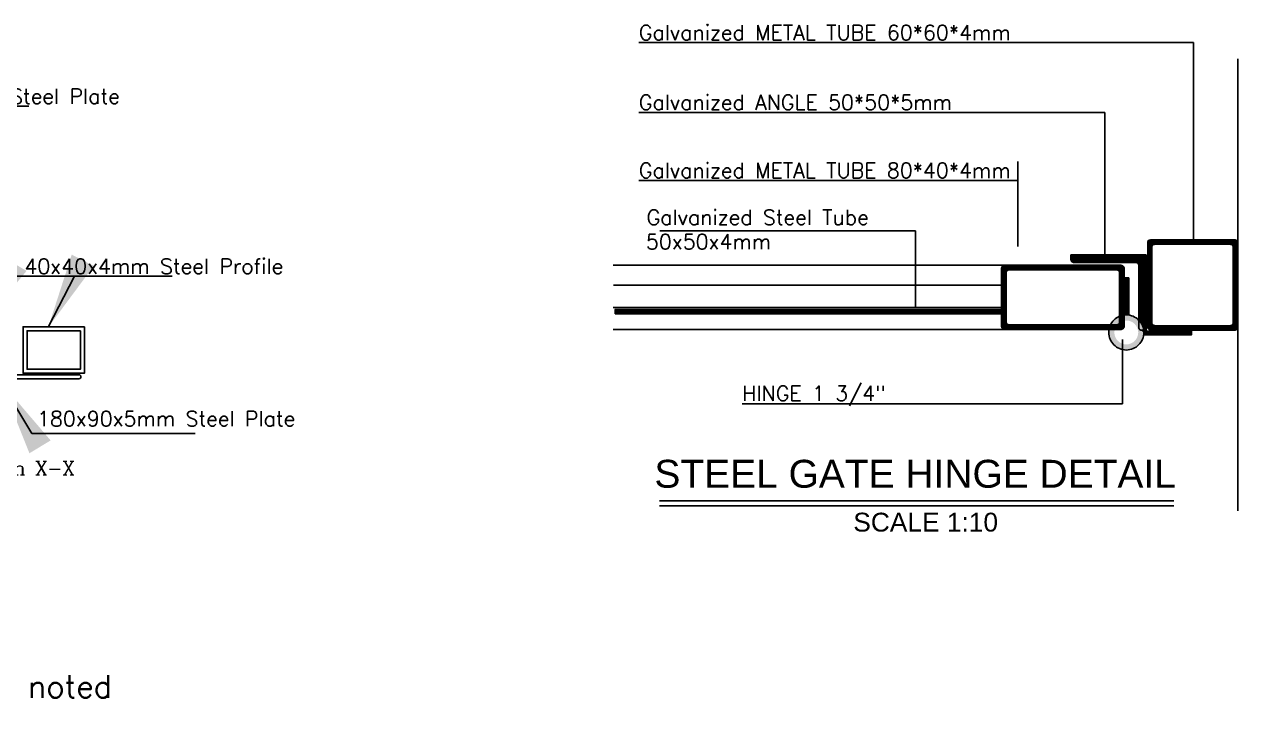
# Model space of a CAD drawing. Extents: x 151242 to 151523, y 158752 to 159354.
# Drawn here: x 151361.51 to 151377.62, y 158812.84 to 158821.87 of the extents above; entities that cross this region are included whole.
import ezdxf
from ezdxf.enums import TextEntityAlignment as Align

# ---------------------------------------------------------------- set-up
doc = ezdxf.new("R2010")
doc.units = 0
doc.header["$LTSCALE"] = 3
doc.header["$MEASUREMENT"] = 0
doc.linetypes.add('HIDDEN', pattern=[9.525, 6.35, -3.175])
for name, color, linetype in [('1622', 7, 'HIDDEN'), ('6', 2, 'CONTINUOUS'), ('TEXT', 7, 'CONTINUOUS'), ('TEXTS', 1, 'CONTINUOUS')]:
    doc.layers.add(name, color=color, linetype=linetype)
doc.styles.add('FUTURA', font='SAS_____.PFB')
doc.styles.add('ROMANC', font='ROMANC', dxfattribs={"height": 7})
doc.styles.add('ROMANS', font='romans.shx')
doc.dimstyles.get("Standard").update_dxf_attribs({"dimtxt": 0.7, "dimasz": 0.5, "dimexe": 4.572, "dimexo": 1.5875, "dimgap": 0.01, "dimtad": 1, "dimzin": 0, "dimdsep": 46, "dimtxsty": 'Standard', "dimcen": 2.286, "dimse1": 1, "dimse2": 1, "dimsd1": 1, "dimsd2": 1, "dimadec": 0, "dimazin": 0, "dimtfac": 1, "dimtdec": 4, "dimtofl": 0, "dimtmove": 0, "dimatfit": 3, "dimfxl": 1, "dimtolj": 1, "dimtzin": 0, "dimarcsym": 0})
pattern_1 = [(45, (152422.7625537, 158487.7303497), (-0.001767766953, 0.001767766953), [])]

msp = doc.modelspace()

# ---------------------------------------------------------------- hatches: boundary and pattern name
at = {"layer": '1622'}
h = msp.add_hatch(dxfattribs=at)
h.set_pattern_fill('ANSI31', color=256, scale=0.02, style=0)
h.set_pattern_definition([(45, (152427.6880389, 158492.0579455), (-0.001767766953, 0.001767766953), [])])
h.paths.add_polyline_path([(151377.577, 158819.014), (151376.457, 158819.014, 0.414214), (151376.417, 158818.974), (151376.417, 158817.854, 0.414214), (151376.457, 158817.814), (151377.577, 158817.814, 0.414214), (151377.617, 158817.854), (151377.617, 158818.974, 0.414214)])
h.paths.add_polyline_path([(151377.517, 158818.954, -0.414214), (151377.557, 158818.914), (151377.557, 158817.914, -0.414214), (151377.517, 158817.874), (151376.517, 158817.874, -0.414214), (151376.477, 158817.914), (151376.477, 158818.914, -0.414214), (151376.517, 158818.954)], flags=16)
h = msp.add_hatch(dxfattribs=at)
h.set_pattern_fill('ANSI31', color=256, scale=0.02, style=0)
h.set_pattern_definition(pattern_1)
h.paths.add_polyline_path([(151376.403, 158818.813), (151375.403, 158818.813), (151375.403, 158818.753, 0.414214), (151375.443, 158818.713), (151376.263, 158818.713, -0.414214), (151376.303, 158818.673), (151376.303, 158817.949, -0.165802), (151376.369, 158817.813), (151376.403, 158817.813)])
h.paths.add_polyline_path([(151377.005, 158817.801), (151376.37, 158817.801, -0.018105), (151376.371, 158817.784, -0.032873), (151376.369, 158817.754), (151377.005, 158817.754)])
h.paths.add_polyline_path([(151376.173, 158818.51), (151376.123, 158818.51), (151376.123, 158818.017, -0.037686), (151376.158, 158818.016), (151376.173, 158818.016)], flags=17)
h = msp.add_hatch(dxfattribs=at)
h.set_pattern_fill('ANSI31', color=256, scale=0.02, style=0)
h.set_pattern_definition([(45, (152427.1268105, 158487.7632066), (-0.001767766953, 0.001767766953), [])])
h.paths.add_polyline_path([(151376.069, 158818.675), (151374.522, 158818.675, 0.414214), (151374.482, 158818.635), (151374.482, 158817.865, 0.414214), (151374.522, 158817.825), (151375.908, 158817.825, -0.067851), (151375.927, 158817.885), (151374.582, 158817.885, -0.414214), (151374.542, 158817.925), (151374.542, 158818.575, -0.414214), (151374.582, 158818.615), (151376.009, 158818.615, -0.414214), (151376.049, 158818.575), (151376.049, 158818, -0.066791), (151376.109, 158818.016), (151376.109, 158818.51), (151376.109, 158818.635, 0.414214)])
h = msp.add_hatch(dxfattribs=at)
h.set_pattern_fill('ANSI31', color=256, scale=0.02, style=0)
h.set_pattern_definition([(45, (-755.4892223, -22061.1812153), (-0.001767766952966, 0.001767766952966), [])])
h.paths.add_polyline_path([(151374.482, 158818.09), (151369.349, 158818.09), (151369.349, 158818.03), (151374.482, 158818.03)])
h = msp.add_hatch(color=256, dxfattribs=at)
h.paths.add_polyline_path([(151375.904, 158817.784, 1), (151376.371, 158817.784, 1)])
h.paths.add_polyline_path([(151376.296, 158817.784, -1), (151375.979, 158817.784, -1)], flags=16)
h = msp.add_hatch(dxfattribs=at)
h.set_pattern_fill('ANSI31', color=256, scale=0.02, style=0)
h.set_pattern_definition(pattern_1)
h.paths.add_polyline_path([(151376.109, 158817.865), (151376.109, 158818.016, 0.066791), (151376.049, 158818), (151376.049, 158817.925, -0.414214), (151376.009, 158817.885), (151375.927, 158817.885, 0.067851), (151375.908, 158817.825), (151376.069, 158817.825, 0.414214)])

# ---------------------------------------------------------------- linework, layer by layer
at = {"layer": '1622', "ltscale": 4}
for p, q in [((151377.032, 158821.632), (151369.667, 158821.632)), ((151377.032, 158819.014), (151377.032, 158821.632)), ((151375.851, 158820.704), (151369.667, 158820.704)), ((151375.851, 158818.813), (151375.851, 158820.704)), ((151374.699, 158818.927), (151374.699, 158820.054)), ((151374.699, 158819.802), (151369.667, 158819.802)), ((151376.086, 158817.689), (151376.086, 158816.836)), ((151376.086, 158816.836), (151371.039, 158816.836))]:
    msp.add_line(p, q, dxfattribs=at)
at = {"layer": '1622'}
for p, q in [((151377.617, 158815.414), (151377.617, 158821.414)), ((151376.457, 158819.014), (151377.577, 158819.014)), ((151377.617, 158818.974), (151377.617, 158817.854)), ((151369.325, 158818.675), (151374.537, 158818.675)), ((151374.522, 158818.675), (151376.069, 158818.675)), ((151374.482, 158817.865), (151374.482, 158818.635)), ((151376.109, 158818.635), (151376.109, 158817.865)), ((151369.331, 158818.41), (151374.497, 158818.41)), ((151369.326, 158818.113), (151374.495, 158818.113)), ((151369.345, 158818.09), (151374.497, 158818.09)), ((151369.349, 158818.03), (151374.497, 158818.03)), ((151369.325, 158817.825), (151374.537, 158817.825)), ((151376.069, 158817.825), (151374.522, 158817.825)), ((151377.577, 158817.814), (151376.457, 158817.814)), ((151369.94, 158815.548), (151376.769, 158815.548)), ((151369.94, 158815.482), (151376.769, 158815.482))]:
    msp.add_line(p, q, dxfattribs=at)
msp.add_lwpolyline([(151375.403, 158818.813), (151376.403, 158818.813), (151376.403, 158817.813), (151376.343, 158817.813, -0.414214), (151376.303, 158817.853), (151376.303, 158818.673, 0.414214), (151376.263, 158818.713), (151375.443, 158818.713, -0.414214), (151375.403, 158818.753), (151375.403, 158818.813)], format="xyb", dxfattribs=at)
for points in [[(151376.517, 158818.954), (151377.517, 158818.954, -0.414214), (151377.557, 158818.914), (151377.557, 158817.914, -0.414214), (151377.517, 158817.874), (151376.517, 158817.874, -0.414214), (151376.477, 158817.914), (151376.477, 158818.914, -0.414214)], [(151376.009, 158817.885), (151374.582, 158817.885, -0.414214), (151374.542, 158817.925), (151374.542, 158818.575, -0.414214), (151374.582, 158818.615), (151376.009, 158818.615, -0.414214), (151376.049, 158818.575), (151376.049, 158817.925, -0.414214)]]:
    msp.add_lwpolyline(points, format="xyb", close=True, dxfattribs=at)
msp.add_lwpolyline([(151376.123, 158818.51), (151376.173, 158818.51), (151376.173, 158818.016), (151376.123, 158818.016)], close=True, dxfattribs=at)
msp.add_lwpolyline([(151376.351, 158817.801), (151377.005, 158817.801), (151377.005, 158817.754), (151376.368, 158817.754)], dxfattribs=at)
msp.add_circle((151376.137, 158817.784), 0.233, dxfattribs=at)
for centre, start, end in [((151377.577, 158818.974), 0, 90), ((151374.522, 158818.635), 90, 180), ((151376.069, 158818.635), 0, 90), ((151374.522, 158817.865), 180, 270), ((151376.069, 158817.865), 270, 0), ((151377.577, 158817.854), 270, 0)]:
    msp.add_arc(centre, 0.04, start, end, dxfattribs=at)
at = {"layer": '6', "color": 0, "linetype": 'Continuous'}
for p, q in [((151362.232, 158817.222), (151360.545, 158817.222)), ((151362.232, 158817.17), (151360.545, 158817.17))]:
    msp.add_line(p, q, dxfattribs=at)
for points in [[(151362.305, 158817.859), (151361.49, 158817.859), (151361.49, 158817.242), (151362.305, 158817.242)], [(151362.252, 158817.806), (151361.543, 158817.806), (151361.543, 158817.295), (151362.252, 158817.295)]]:
    msp.add_lwpolyline(points, close=True, dxfattribs=at)
msp.add_arc((151362.232, 158817.196), 0.0262, 270, 90, dxfattribs=at)
at = {"layer": 'TEXTS'}
for p, q in [((151373.337, 158819.131), (151369.944, 158819.131)), ((151373.337, 158818.106), (151373.337, 158819.131)), ((151369.349, 158818.03), (151369.349, 158818.09))]:
    msp.add_line(p, q, dxfattribs=at)

# ---------------------------------------------------------------- texts
at = {"layer": '1622', "color": 6, "style": 'ROMANS'}
for s, p in [('Galvanized METAL TUBE 60*60*4mm', (151369.667, 158821.665)), ('Galvanized ANGLE 50*50*5mm', (151369.667, 158820.737)), ('Galvanized METAL TUBE 80*40*4mm', (151369.667, 158819.834)), ('Galvanized Steel Tube', (151369.77, 158819.211)), (' 50x50x4mm', (151369.623, 158818.888))]:
    msp.add_text(s, height=0.2, dxfattribs=at).set_placement(p)
at = {"layer": '1622', "color": 4, "style": 'ROMANS'}
msp.add_text('HINGE 1 3/4"', height=0.2, dxfattribs=at).set_placement((151371.039, 158816.875))
at = {"layer": '1622', "color": 4, "style": 'FUTURA'}
msp.add_text('STEEL GATE HINGE DETAIL', height=0.37014, dxfattribs=at).set_placement((151373.334, 158815.723), align=Align.CENTER)
at = {"layer": '1622', "style": 'FUTURA'}
msp.add_text('SCALE 1:10', height=0.25, dxfattribs=at).set_placement((151372.513, 158815.141))
at = {"layer": '6', "color": 6, "style": 'ROMANS'}
for s, p in [('180x90x5mm Steel Plate', (151359.346, 158820.819)), ('40x40x4mm Steel Profile', (151361.508, 158818.563)), ('180x90x5mm Steel Plate', (151361.676, 158816.538))]:
    msp.add_text(s, height=0.2, dxfattribs=at).set_placement(p)
at = {"layer": '6', "linetype": 'ByBlock', "style": 'ROMANC'}
msp.add_text('Section X-X', height=0.18371, dxfattribs=at).set_placement((151360.534, 158815.892))
at = {"layer": 'TEXT', "color": 1, "linetype": 'Continuous', "ltscale": 5, "style": 'ROMANS'}
msp.add_text('       All Dimensions are in meter, unless otherwise noted', height=0.3, dxfattribs=at).set_placement((151350.422, 158812.934))

# ---------------------------------------------------------------- leaders
at = {"layer": '6', "color": 6, "linetype": 'Continuous'}
for points in [[(151358.991, 158820.235), (151359.4, 158820.786), (151361.567, 158820.786)], [(151360.888, 158817.822), (151361.304, 158818.53), (151363.471, 158818.53)], [(151361.824, 158817.853), (151362.172, 158818.529), (151362.322, 158818.529)], [(151361.197, 158817.121), (151361.607, 158816.444), (151363.774, 158816.444)]]:
    msp.add_leader(points, dimstyle='Standard', override={"dimtxt": 0.25, "dimasz": 1}, dxfattribs=at)

doc.saveas('drawing.dxf')
